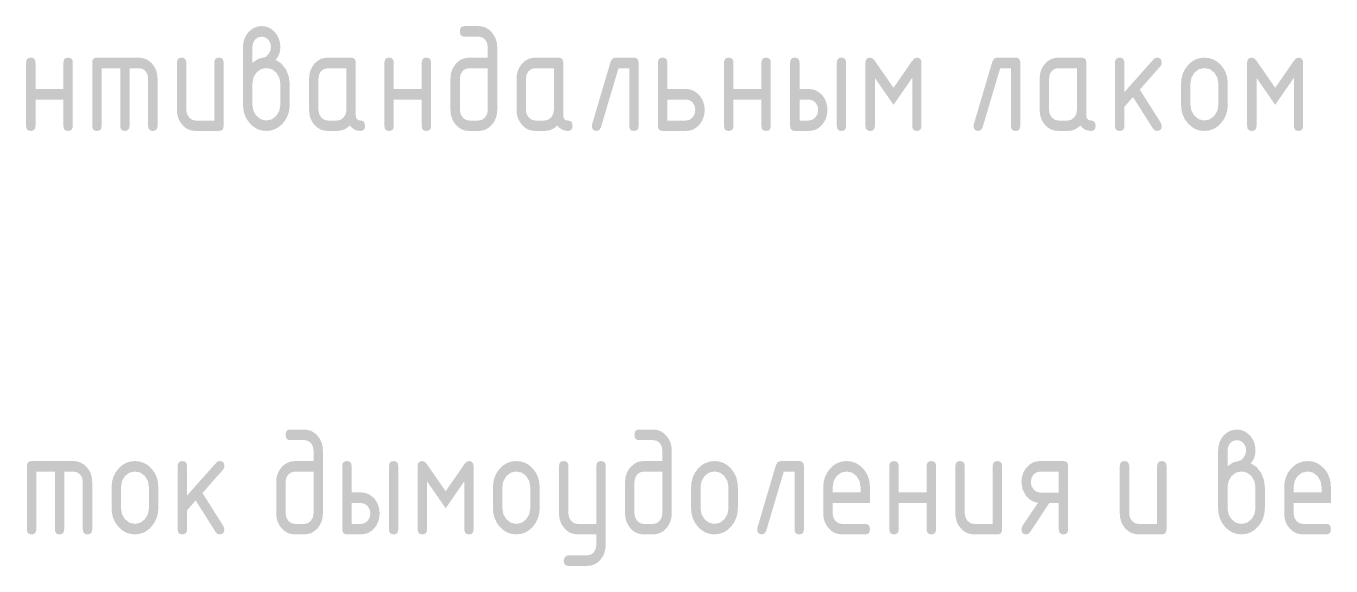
# Model space of a CAD drawing. Header units: millimetres. Extents: x 0 to 1189, y 0 to 841.
# Drawn here: x 1050.53 to 1088.23, y 81.07 to 96.65 of the extents above; entities that cross this region are included whole.
import ezdxf

# ---------------------------------------------------------------- set-up
doc = ezdxf.new("R2010")
doc.units = ezdxf.units.MM

msp = doc.modelspace()

# ---------------------------------------------------------------- hatches: boundary and pattern name
h = msp.add_hatch(color=7)
h.paths.add_polyline_path([(1057.066513, 95.593999), (1057.230086, 95.704725), (1057.379603, 95.742276), (1057.460908, 95.769768), (1057.533944, 95.84811), (1057.58817, 95.947604), (1057.605602, 96.047098), (1057.585758, 96.164645), (1057.526227, 96.263175), (1057.43879, 96.32746), (1057.334404, 96.347511), (1057.229535, 96.325807), (1057.14203, 96.263175), (1057.085875, 96.164645), (1057.066513, 96.047098)])
h.paths.add_polyline_path([(1057.737342, 95.682745), (1057.904636, 95.568712), (1058.03555, 95.40383), (1058.116992, 95.204152), (1058.14469, 94.988765), (1058.14469, 94.379121), (1058.131961, 94.228544), (1058.094116, 94.088562), (1058.031674, 93.960464), (1057.94515, 93.845545), (1057.842693, 93.748858), (1057.728661, 93.68018), (1057.604086, 93.639201), (1057.470003, 93.62561), (1057.334163, 93.639201), (1057.209278, 93.68018), (1057.095142, 93.748858), (1056.991548, 93.845545), (1056.90499, 93.962325), (1056.843547, 94.090215), (1056.806908, 94.229165), (1056.794764, 94.379121), (1056.794764, 96.047098), (1056.804686, 96.169261), (1056.834452, 96.281916), (1056.884061, 96.385062), (1056.953514, 96.4787), (1057.036205, 96.554199), (1057.126802, 96.608511), (1057.225978, 96.641326), (1057.334404, 96.652333), (1057.443114, 96.641265), (1057.543452, 96.608029), (1057.635316, 96.552571), (1057.718601, 96.474841), (1057.785823, 96.383434), (1057.834287, 96.281434), (1057.863631, 96.169201), (1057.873492, 96.047098), (1057.865009, 95.938311), (1057.839524, 95.841151), (1057.796985, 95.755876)])
h.paths.add_polyline_path([(1057.873492, 94.383531), (1057.873492, 94.988765), (1057.844622, 95.162329), (1057.756635, 95.310675), (1057.625928, 95.409549), (1057.470003, 95.441864), (1057.314078, 95.409549), (1057.183371, 95.310675), (1057.095176, 95.162329), (1057.066513, 94.988765), (1057.066513, 94.383531), (1057.095176, 94.206659), (1057.183371, 94.061621), (1057.314078, 93.960542), (1057.470003, 93.926022), (1057.625928, 93.960542), (1057.756635, 94.061621), (1057.844622, 94.208106)])
h = msp.add_hatch(color=7)
h.paths.add_polyline_path([(1064.139089, 96.047098), (1064.139089, 94.230844), (1064.129176, 94.108681), (1064.099471, 93.996026), (1064.050025, 93.89288), (1063.98089, 93.799242), (1063.897424, 93.722115), (1063.805948, 93.667984), (1063.706721, 93.636074), (1063.600001, 93.62561), (1063.328803, 93.62561), (1063.219834, 93.636074), (1063.119754, 93.667984), (1063.028976, 93.722115), (1062.947913, 93.799242), (1062.87846, 93.89288), (1062.82885, 93.996026), (1062.799085, 94.108681), (1062.789163, 94.230844), (1062.789163, 95.137042), (1062.799085, 95.259205), (1062.82885, 95.37186), (1062.87846, 95.475006), (1062.947913, 95.568643), (1063.030604, 95.64391), (1063.121201, 95.698248), (1063.220377, 95.731192), (1063.328803, 95.742276), (1063.867891, 95.742276), (1063.867891, 96.047098), (1063.84853, 96.164645), (1063.792375, 96.263175), (1063.704663, 96.325807), (1063.600001, 96.347511), (1063.192653, 96.347511), (1063.135559, 96.357028), (1063.09433, 96.385613), (1063.069327, 96.433319), (1063.060912, 96.500197), (1063.069327, 96.566757), (1063.09433, 96.614299), (1063.135559, 96.642824), (1063.192653, 96.652333), (1063.600001, 96.652333), (1063.708892, 96.641265), (1063.808842, 96.608029), (1063.899595, 96.552571), (1063.98089, 96.474841), (1064.050025, 96.383434), (1064.099471, 96.281434), (1064.129176, 96.169201)])
h.paths.add_polyline_path([(1063.867891, 94.230844), (1063.867891, 95.437454), (1063.328803, 95.437454), (1063.223934, 95.415681), (1063.136429, 95.352567), (1063.080274, 95.254313), (1063.060912, 95.137042), (1063.060912, 94.230844), (1063.080756, 94.115227), (1063.140287, 94.015319), (1063.22731, 93.948346), (1063.328803, 93.926022), (1063.600001, 93.926022), (1063.702665, 93.948346), (1063.787965, 94.015319), (1063.847979, 94.113573)])
h = msp.add_hatch(color=7)
h.dxf.hatch_style = 2
h.paths.add_polyline_path([(1050.800565, 94.531808), (1050.800565, 93.773887), (1050.79209, 93.707698), (1050.766665, 93.661508), (1050.724291, 93.634438), (1050.664966, 93.62561), (1050.605323, 93.634438), (1050.562785, 93.661508), (1050.537299, 93.707698), (1050.528816, 93.773887), (1050.528816, 95.593999), (1050.537299, 95.658328), (1050.562785, 95.704725), (1050.605323, 95.732828), (1050.664966, 95.742276), (1050.724291, 95.732828), (1050.766665, 95.704725), (1050.79209, 95.658328), (1050.800565, 95.593999), (1050.800565, 94.836078), (1051.607544, 94.836078), (1051.607544, 95.593999), (1051.616011, 95.658328), (1051.641375, 95.704725), (1051.683586, 95.732828), (1051.742592, 95.742276), (1051.802235, 95.732828), (1051.844773, 95.704725), (1051.870259, 95.658328), (1051.878742, 95.593999), (1051.878742, 93.773887), (1051.870259, 93.707698), (1051.844773, 93.661508), (1051.802235, 93.634438), (1051.742592, 93.62561), (1051.683586, 93.634438), (1051.641375, 93.661508), (1051.616011, 93.707698), (1051.607544, 93.773887), (1051.607544, 94.531808)])
h = msp.add_hatch(color=7)
h.dxf.hatch_style = 2
h.paths.add_polyline_path([(1052.57384, 95.742276), (1053.787616, 95.742276), (1053.895956, 95.731192), (1053.994942, 95.698248), (1054.08535, 95.64391), (1054.167954, 95.568643), (1054.237408, 95.475006), (1054.287017, 95.37186), (1054.316783, 95.259205), (1054.326704, 95.137042), (1054.326704, 93.773887), (1054.318221, 93.707698), (1054.292736, 93.661508), (1054.250197, 93.634438), (1054.190554, 93.62561), (1054.13123, 93.634438), (1054.088855, 93.661508), (1054.06343, 93.707698), (1054.054955, 93.773887), (1054.054955, 95.137042), (1054.035594, 95.254313), (1053.979439, 95.352567), (1053.892002, 95.417335), (1053.787616, 95.437454), (1053.516418, 95.437454), (1053.516418, 93.773887), (1053.507934, 93.707698), (1053.482449, 93.661508), (1053.439911, 93.634438), (1053.380268, 93.62561), (1053.323174, 93.634438), (1053.281945, 93.661508), (1053.256942, 93.707698), (1053.248527, 93.773887), (1053.248527, 95.437454), (1052.709439, 95.437454), (1052.709439, 93.773887), (1052.700964, 93.707698), (1052.675539, 93.661508), (1052.633164, 93.634438), (1052.57384, 93.62561), (1052.514197, 93.634438), (1052.471658, 93.661508), (1052.446173, 93.707698), (1052.43769, 93.773887), (1052.43769, 95.593999), (1052.446173, 95.658328), (1052.471658, 95.704725), (1052.514197, 95.732828)])
h = msp.add_hatch(color=7)
h.dxf.hatch_style = 2
h.paths.add_polyline_path([(1056.235817, 95.593999), (1056.235817, 93.773887), (1056.227333, 93.707698), (1056.201848, 93.661508), (1056.15931, 93.634438), (1056.099666, 93.62561), (1055.42553, 93.62561), (1055.316562, 93.636074), (1055.216482, 93.667984), (1055.125703, 93.722115), (1055.04464, 93.799242), (1054.975187, 93.89226), (1054.925578, 93.994373), (1054.895812, 94.106821), (1054.88589, 94.230844), (1054.88589, 95.593999), (1054.894374, 95.658328), (1054.919859, 95.704725), (1054.962397, 95.732828), (1055.02204, 95.742276), (1055.081365, 95.732828), (1055.12374, 95.704725), (1055.149165, 95.658328), (1055.157639, 95.593999), (1055.157639, 94.230844), (1055.177483, 94.115227), (1055.237014, 94.015319), (1055.324038, 93.948346), (1055.42553, 93.926022), (1055.964619, 93.926022), (1055.964619, 95.593999), (1055.973085, 95.658328), (1055.998449, 95.704725), (1056.04066, 95.732828), (1056.099666, 95.742276), (1056.15931, 95.732828), (1056.201848, 95.704725), (1056.227333, 95.658328)])
h = msp.add_hatch(color=7)
h.paths.add_polyline_path([(1059.782366, 95.437454), (1059.243278, 95.437454), (1059.138409, 95.415681), (1059.050903, 95.352567), (1058.994748, 95.254313), (1058.975387, 95.137042), (1058.975387, 94.230844), (1058.995231, 94.115227), (1059.054762, 94.015319), (1059.141785, 93.948346), (1059.243278, 93.926022), (1059.514475, 93.926022), (1059.617139, 93.948346), (1059.70244, 94.015319), (1059.762453, 94.113573), (1059.782366, 94.230844)])
h.paths.add_polyline_path([(1060.320903, 93.773887), (1060.312566, 93.707698), (1060.287693, 93.661508), (1060.246489, 93.634438), (1060.189163, 93.62561), (1060.098057, 93.635187), (1060.016357, 93.664195), (1059.943752, 93.713046), (1059.879931, 93.782155), (1059.800194, 93.713046), (1059.712913, 93.664195), (1059.617777, 93.635187), (1059.514475, 93.62561), (1059.243278, 93.62561), (1059.134309, 93.636074), (1059.034229, 93.667984), (1058.943451, 93.722115), (1058.862388, 93.799242), (1058.792935, 93.89226), (1058.743325, 93.994373), (1058.71356, 94.106821), (1058.703638, 94.230844), (1058.703638, 95.137042), (1058.71356, 95.259205), (1058.743325, 95.37186), (1058.792935, 95.475006), (1058.862388, 95.568643), (1058.943451, 95.64391), (1059.034229, 95.698248), (1059.134309, 95.731192), (1059.243278, 95.742276), (1059.917414, 95.742276), (1059.977057, 95.732828), (1060.019595, 95.704725), (1060.04508, 95.658328), (1060.053564, 95.593999), (1060.053564, 94.078709), (1060.062039, 94.011831), (1060.087464, 93.964125), (1060.129838, 93.935539), (1060.189163, 93.926022), (1060.246489, 93.916513), (1060.287693, 93.887988), (1060.312566, 93.840446)])
h = msp.add_hatch(color=7)
h.dxf.hatch_style = 2
h.paths.add_polyline_path([(1061.152038, 94.531808), (1061.152038, 93.773887), (1061.143563, 93.707698), (1061.118139, 93.661508), (1061.075764, 93.634438), (1061.016439, 93.62561), (1060.956796, 93.634438), (1060.914258, 93.661508), (1060.888773, 93.707698), (1060.880289, 93.773887), (1060.880289, 95.593999), (1060.888773, 95.658328), (1060.914258, 95.704725), (1060.956796, 95.732828), (1061.016439, 95.742276), (1061.075764, 95.732828), (1061.118139, 95.704725), (1061.143563, 95.658328), (1061.152038, 95.593999), (1061.152038, 94.836078), (1061.959018, 94.836078), (1061.959018, 95.593999), (1061.967484, 95.658328), (1061.992848, 95.704725), (1062.035059, 95.732828), (1062.094065, 95.742276), (1062.153709, 95.732828), (1062.196247, 95.704725), (1062.221732, 95.658328), (1062.230215, 95.593999), (1062.230215, 93.773887), (1062.221732, 93.707698), (1062.196247, 93.661508), (1062.153709, 93.634438), (1062.094065, 93.62561), (1062.035059, 93.634438), (1061.992848, 93.661508), (1061.967484, 93.707698), (1061.959018, 93.773887), (1061.959018, 94.531808)])
h = msp.add_hatch(color=7)
h.paths.add_polyline_path([(1065.776765, 95.437454), (1065.237676, 95.437454), (1065.132808, 95.415681), (1065.045302, 95.352567), (1064.989147, 95.254313), (1064.969786, 95.137042), (1064.969786, 94.230844), (1064.98963, 94.115227), (1065.049161, 94.015319), (1065.136184, 93.948346), (1065.237676, 93.926022), (1065.508874, 93.926022), (1065.611538, 93.948346), (1065.696839, 94.015319), (1065.756852, 94.113573), (1065.776765, 94.230844)])
h.paths.add_polyline_path([(1066.315302, 93.773887), (1066.306965, 93.707698), (1066.282092, 93.661508), (1066.240888, 93.634438), (1066.183562, 93.62561), (1066.092456, 93.635187), (1066.010756, 93.664195), (1065.938151, 93.713046), (1065.87433, 93.782155), (1065.794593, 93.713046), (1065.707312, 93.664195), (1065.612176, 93.635187), (1065.508874, 93.62561), (1065.237676, 93.62561), (1065.128708, 93.636074), (1065.028628, 93.667984), (1064.93785, 93.722115), (1064.856787, 93.799242), (1064.787334, 93.89226), (1064.737724, 93.994373), (1064.707959, 94.106821), (1064.698037, 94.230844), (1064.698037, 95.137042), (1064.707959, 95.259205), (1064.737724, 95.37186), (1064.787334, 95.475006), (1064.856787, 95.568643), (1064.93785, 95.64391), (1065.028628, 95.698248), (1065.128708, 95.731192), (1065.237676, 95.742276), (1065.911813, 95.742276), (1065.971456, 95.732828), (1066.013994, 95.704725), (1066.039479, 95.658328), (1066.047963, 95.593999), (1066.047963, 94.078709), (1066.056438, 94.011831), (1066.081863, 93.964125), (1066.124237, 93.935539), (1066.183562, 93.926022), (1066.240888, 93.916513), (1066.282092, 93.887988), (1066.306965, 93.840446)])
h = msp.add_hatch(color=7)
h.dxf.hatch_style = 2
h.paths.add_polyline_path([(1067.549927, 95.742276), (1068.088464, 95.742276), (1068.148107, 95.732828), (1068.190646, 95.704725), (1068.216131, 95.658328), (1068.224614, 95.593999), (1068.224614, 93.773887), (1068.216131, 93.707698), (1068.190646, 93.661508), (1068.148107, 93.634438), (1068.088464, 93.62561), (1068.029458, 93.634438), (1067.987247, 93.661508), (1067.961883, 93.707698), (1067.953416, 93.773887), (1067.953416, 95.437454), (1067.644185, 95.437454), (1067.134862, 93.727033), (1067.0898, 93.650897), (1067.010838, 93.62561), (1066.951195, 93.635118), (1066.908657, 93.663643), (1066.883172, 93.711186), (1066.874688, 93.777745), (1066.882956, 93.824598), (1067.414328, 95.619355), (1067.467658, 95.712648)])
h = msp.add_hatch(color=7)
h.paths.add_polyline_path([(1070.133488, 94.230844), (1070.123575, 94.108681), (1070.09387, 93.996026), (1070.044424, 93.89288), (1069.975289, 93.799242), (1069.893994, 93.722115), (1069.803241, 93.667984), (1069.70329, 93.636074), (1069.5944, 93.62561), (1068.919712, 93.62561), (1068.860069, 93.634438), (1068.817531, 93.661508), (1068.792045, 93.707698), (1068.783562, 93.773887), (1068.783562, 95.593999), (1068.792045, 95.658328), (1068.817531, 95.704725), (1068.860069, 95.732828), (1068.919712, 95.742276), (1068.979037, 95.732828), (1069.021411, 95.704725), (1069.046836, 95.658328), (1069.055311, 95.593999), (1069.055311, 94.836078), (1069.5944, 94.836078), (1069.70329, 94.825011), (1069.803241, 94.791774), (1069.893994, 94.736317), (1069.975289, 94.658587), (1070.044424, 94.567413), (1070.09387, 94.465386), (1070.123575, 94.353024)])
h.paths.add_polyline_path([(1069.86229, 94.230844), (1069.842929, 94.348391), (1069.786774, 94.44692), (1069.699062, 94.510035), (1069.5944, 94.531808), (1069.055311, 94.531808), (1069.055311, 93.926022), (1069.5944, 93.926022), (1069.697063, 93.948346), (1069.782364, 94.015319), (1069.842378, 94.113573)])
h = msp.add_hatch(color=7)
h.dxf.hatch_style = 2
h.paths.add_polyline_path([(1070.964185, 94.531808), (1070.964185, 93.773887), (1070.95571, 93.707698), (1070.930285, 93.661508), (1070.88791, 93.634438), (1070.828586, 93.62561), (1070.768943, 93.634438), (1070.726404, 93.661508), (1070.700919, 93.707698), (1070.692436, 93.773887), (1070.692436, 95.593999), (1070.700919, 95.658328), (1070.726404, 95.704725), (1070.768943, 95.732828), (1070.828586, 95.742276), (1070.88791, 95.732828), (1070.930285, 95.704725), (1070.95571, 95.658328), (1070.964185, 95.593999), (1070.964185, 94.836078), (1071.771164, 94.836078), (1071.771164, 95.593999), (1071.77963, 95.658328), (1071.804995, 95.704725), (1071.847206, 95.732828), (1071.906212, 95.742276), (1071.965855, 95.732828), (1072.008393, 95.704725), (1072.033878, 95.658328), (1072.042362, 95.593999), (1072.042362, 93.773887), (1072.033878, 93.707698), (1072.008393, 93.661508), (1071.965855, 93.634438), (1071.906212, 93.62561), (1071.847206, 93.634438), (1071.804995, 93.661508), (1071.77963, 93.707698), (1071.771164, 93.773887), (1071.771164, 94.531808)])
h = msp.add_hatch(color=7)
h.paths.add_polyline_path([(1073.680038, 94.230844), (1073.670176, 94.108681), (1073.640833, 93.996026), (1073.592369, 93.89288), (1073.525146, 93.799242), (1073.441861, 93.722115), (1073.349998, 93.667984), (1073.249659, 93.636074), (1073.140949, 93.62561), (1072.73746, 93.62561), (1072.677816, 93.634438), (1072.635278, 93.661508), (1072.609793, 93.707698), (1072.601309, 93.773887), (1072.601309, 95.593999), (1072.609793, 95.658328), (1072.635278, 95.704725), (1072.677816, 95.732828), (1072.73746, 95.742276), (1072.796784, 95.732828), (1072.839159, 95.704725), (1072.864584, 95.658328), (1072.873059, 95.593999), (1072.873059, 94.836078), (1073.140949, 94.836078), (1073.249659, 94.82508), (1073.349998, 94.792326), (1073.441861, 94.738177), (1073.525146, 94.662997), (1073.592369, 94.569273), (1073.640833, 94.465937), (1073.670176, 94.353093)])
h.paths.add_polyline_path([(1073.412147, 94.230844), (1073.392303, 94.348391), (1073.332772, 94.44692), (1073.245336, 94.510035), (1073.140949, 94.531808), (1072.873059, 94.531808), (1072.873059, 93.926022), (1073.140949, 93.926022), (1073.245336, 93.948346), (1073.332772, 94.015319), (1073.392303, 94.113573)])
h.paths.add_polyline_path([(1073.951236, 95.593999), (1073.959711, 95.658328), (1073.985135, 95.704725), (1074.02751, 95.732828), (1074.086835, 95.742276), (1074.144161, 95.732828), (1074.185364, 95.704725), (1074.210238, 95.658328), (1074.218575, 95.593999), (1074.218575, 93.773887), (1074.210238, 93.707698), (1074.185364, 93.661508), (1074.144161, 93.634438), (1074.086835, 93.62561), (1074.02751, 93.634438), (1073.985135, 93.661508), (1073.959711, 93.707698), (1073.951236, 93.773887)])
h = msp.add_hatch(color=7)
h.dxf.hatch_style = 2
h.paths.add_polyline_path([(1075.588799, 94.379121), (1075.04971, 95.157988), (1075.04971, 93.773887), (1075.041235, 93.707698), (1075.01581, 93.661508), (1074.973436, 93.634438), (1074.914111, 93.62561), (1074.854468, 93.634438), (1074.81193, 93.661508), (1074.786444, 93.707698), (1074.777961, 93.773887), (1074.777961, 95.593999), (1074.786444, 95.658328), (1074.81193, 95.704725), (1074.854468, 95.732828), (1074.914111, 95.742276), (1074.981911, 95.71947), (1075.04971, 95.649121), (1075.588799, 94.870254), (1076.127887, 95.649121), (1076.195687, 95.71947), (1076.263486, 95.742276), (1076.320812, 95.732828), (1076.362016, 95.704725), (1076.386889, 95.658328), (1076.395226, 95.593999), (1076.395226, 93.773887), (1076.386889, 93.707698), (1076.362016, 93.661508), (1076.320812, 93.634438), (1076.263486, 93.62561), (1076.204161, 93.634438), (1076.161787, 93.661508), (1076.136362, 93.707698), (1076.127887, 93.773887), (1076.127887, 95.157988)])
h = msp.add_hatch(color=7)
h.dxf.hatch_style = 2
h.paths.add_polyline_path([(1078.576769, 95.742276), (1079.115306, 95.742276), (1079.174949, 95.732828), (1079.217487, 95.704725), (1079.242973, 95.658328), (1079.251456, 95.593999), (1079.251456, 93.773887), (1079.242973, 93.707698), (1079.217487, 93.661508), (1079.174949, 93.634438), (1079.115306, 93.62561), (1079.0563, 93.634438), (1079.014089, 93.661508), (1078.988725, 93.707698), (1078.980258, 93.773887), (1078.980258, 95.437454), (1078.671026, 95.437454), (1078.161704, 93.727033), (1078.116642, 93.650897), (1078.03768, 93.62561), (1077.978037, 93.635118), (1077.935499, 93.663643), (1077.910013, 93.711186), (1077.90153, 93.777745), (1077.909798, 93.824598), (1078.44117, 95.619355), (1078.4945, 95.712648)])
h = msp.add_hatch(color=7)
h.paths.add_polyline_path([(1080.889132, 95.437454), (1080.350043, 95.437454), (1080.245175, 95.415681), (1080.157669, 95.352567), (1080.101514, 95.254313), (1080.082153, 95.137042), (1080.082153, 94.230844), (1080.101997, 94.115227), (1080.161528, 94.015319), (1080.248551, 93.948346), (1080.350043, 93.926022), (1080.621241, 93.926022), (1080.723905, 93.948346), (1080.809206, 94.015319), (1080.869219, 94.113573), (1080.889132, 94.230844)])
h.paths.add_polyline_path([(1081.427669, 93.773887), (1081.419332, 93.707698), (1081.394459, 93.661508), (1081.353255, 93.634438), (1081.295929, 93.62561), (1081.204823, 93.635187), (1081.123123, 93.664195), (1081.050517, 93.713046), (1080.986697, 93.782155), (1080.90696, 93.713046), (1080.819679, 93.664195), (1080.724543, 93.635187), (1080.621241, 93.62561), (1080.350043, 93.62561), (1080.241075, 93.636074), (1080.140995, 93.667984), (1080.050217, 93.722115), (1079.969154, 93.799242), (1079.899701, 93.89226), (1079.850091, 93.994373), (1079.820326, 94.106821), (1079.810404, 94.230844), (1079.810404, 95.137042), (1079.820326, 95.259205), (1079.850091, 95.37186), (1079.899701, 95.475006), (1079.969154, 95.568643), (1080.050217, 95.64391), (1080.140995, 95.698248), (1080.241075, 95.731192), (1080.350043, 95.742276), (1081.02418, 95.742276), (1081.083823, 95.732828), (1081.126361, 95.704725), (1081.151846, 95.658328), (1081.16033, 95.593999), (1081.16033, 94.078709), (1081.168805, 94.011831), (1081.19423, 93.964125), (1081.236604, 93.935539), (1081.295929, 93.926022), (1081.353255, 93.916513), (1081.394459, 93.887988), (1081.419332, 93.840446)])
h = msp.add_hatch(color=7)
h.dxf.hatch_style = 2
h.paths.add_polyline_path([(1082.258804, 94.747333), (1083.107125, 95.699833), (1083.14819, 95.732217), (1083.200831, 95.742276), (1083.260474, 95.732828), (1083.303013, 95.704725), (1083.328498, 95.658328), (1083.336981, 95.593999), (1083.326164, 95.536328), (1083.295089, 95.488166), (1082.703635, 94.819542), (1083.310523, 93.862632), (1083.336981, 93.773887), (1083.328498, 93.707698), (1083.303013, 93.661508), (1083.260474, 93.634438), (1083.200831, 93.62561), (1083.136132, 93.641388), (1083.088383, 93.688999), (1082.507402, 94.603466), (1082.258804, 94.320141), (1082.258804, 93.773887), (1082.250329, 93.707698), (1082.224904, 93.661508), (1082.18253, 93.634438), (1082.123205, 93.62561), (1082.063562, 93.634438), (1082.021024, 93.661508), (1081.995539, 93.707698), (1081.987055, 93.773887), (1081.987055, 95.593999), (1081.995539, 95.658328), (1082.021024, 95.704725), (1082.063562, 95.732828), (1082.123205, 95.742276), (1082.18253, 95.732828), (1082.224904, 95.704725), (1082.250329, 95.658328), (1082.258804, 95.593999)])
h = msp.add_hatch(color=7)
h.paths.add_polyline_path([(1083.895929, 94.379121), (1083.895929, 94.984355), (1083.908073, 95.136861), (1083.944711, 95.277119), (1084.006155, 95.405492), (1084.092713, 95.522341), (1084.196307, 95.619028), (1084.310443, 95.687706), (1084.435327, 95.728685), (1084.571168, 95.742276), (1084.70693, 95.728746), (1084.831686, 95.688188), (1084.945796, 95.620656), (1085.049622, 95.5262), (1085.136094, 95.409601), (1085.197348, 95.280909), (1085.233797, 95.139402), (1085.245855, 94.984355), (1085.245855, 94.379121), (1085.233125, 94.229165), (1085.195281, 94.090215), (1085.132839, 93.962325), (1085.046315, 93.845545), (1084.943858, 93.748858), (1084.829825, 93.68018), (1084.705251, 93.639201), (1084.571168, 93.62561), (1084.435327, 93.639201), (1084.310443, 93.68018), (1084.196307, 93.748858), (1084.092713, 93.845545), (1084.006155, 93.962325), (1083.944711, 94.090215), (1083.908073, 94.229165)])
h.paths.add_polyline_path([(1084.974657, 94.383531), (1084.974657, 94.988765), (1084.945787, 95.162329), (1084.857799, 95.310675), (1084.727093, 95.409549), (1084.571168, 95.441864), (1084.415243, 95.409549), (1084.284536, 95.310675), (1084.196341, 95.162329), (1084.167678, 94.988765), (1084.167678, 94.383531), (1084.196341, 94.206659), (1084.284536, 94.061621), (1084.415243, 93.960542), (1084.571168, 93.926022), (1084.727093, 93.960542), (1084.857799, 94.061621), (1084.945787, 94.208106)])
h = msp.add_hatch(color=7)
h.dxf.hatch_style = 2
h.paths.add_polyline_path([(1086.61564, 94.379121), (1086.076552, 95.157988), (1086.076552, 93.773887), (1086.068077, 93.707698), (1086.042652, 93.661508), (1086.000277, 93.634438), (1085.940953, 93.62561), (1085.88131, 93.634438), (1085.838771, 93.661508), (1085.813286, 93.707698), (1085.804803, 93.773887), (1085.804803, 95.593999), (1085.813286, 95.658328), (1085.838771, 95.704725), (1085.88131, 95.732828), (1085.940953, 95.742276), (1086.008752, 95.71947), (1086.076552, 95.649121), (1086.61564, 94.870254), (1087.154729, 95.649121), (1087.222528, 95.71947), (1087.290328, 95.742276), (1087.347654, 95.732828), (1087.388857, 95.704725), (1087.413731, 95.658328), (1087.422068, 95.593999), (1087.422068, 93.773887), (1087.413731, 93.707698), (1087.388857, 93.661508), (1087.347654, 93.634438), (1087.290328, 93.62561), (1087.231003, 93.634438), (1087.188629, 93.661508), (1087.163204, 93.707698), (1087.154729, 93.773887), (1087.154729, 95.157988)])
h = msp.add_hatch(color=7)
h.paths.add_polyline_path([(1059.104485, 84.398351), (1059.104485, 82.582097), (1059.094572, 82.459934), (1059.064867, 82.347279), (1059.015421, 82.244133), (1058.946287, 82.150495), (1058.862821, 82.073368), (1058.771345, 82.019237), (1058.672117, 81.987327), (1058.565397, 81.976862), (1058.294199, 81.976862), (1058.185231, 81.987327), (1058.085151, 82.019237), (1057.994372, 82.073368), (1057.913309, 82.150495), (1057.843856, 82.244133), (1057.794247, 82.347279), (1057.764481, 82.459934), (1057.754559, 82.582097), (1057.754559, 83.488295), (1057.764481, 83.610458), (1057.794247, 83.723112), (1057.843856, 83.826258), (1057.913309, 83.919896), (1057.996, 83.995163), (1058.086598, 84.049501), (1058.185773, 84.082444), (1058.294199, 84.093529), (1058.833287, 84.093529), (1058.833287, 84.398351), (1058.813926, 84.515898), (1058.757771, 84.614427), (1058.670059, 84.677059), (1058.565397, 84.698763), (1058.158049, 84.698763), (1058.100955, 84.70828), (1058.059726, 84.736866), (1058.034723, 84.784572), (1058.026308, 84.85145), (1058.034723, 84.918009), (1058.059726, 84.965551), (1058.100955, 84.994077), (1058.158049, 85.003585), (1058.565397, 85.003585), (1058.674288, 84.992518), (1058.774239, 84.959281), (1058.864991, 84.903824), (1058.946287, 84.826094), (1059.015421, 84.734687), (1059.064867, 84.632686), (1059.094572, 84.520454)])
h.paths.add_polyline_path([(1058.833287, 82.582097), (1058.833287, 83.788707), (1058.294199, 83.788707), (1058.18933, 83.766934), (1058.101825, 83.70382), (1058.04567, 83.605566), (1058.026308, 83.488295), (1058.026308, 82.582097), (1058.046152, 82.466479), (1058.105683, 82.366571), (1058.192706, 82.299599), (1058.294199, 82.277275), (1058.565397, 82.277275), (1058.668061, 82.299599), (1058.753361, 82.366571), (1058.813375, 82.464826)])
h = msp.add_hatch(color=7)
h.paths.add_polyline_path([(1069.182748, 84.398351), (1069.182748, 82.582097), (1069.172835, 82.459934), (1069.14313, 82.347279), (1069.093684, 82.244133), (1069.02455, 82.150495), (1068.941084, 82.073368), (1068.849608, 82.019237), (1068.75038, 81.987327), (1068.64366, 81.976862), (1068.372462, 81.976862), (1068.263494, 81.987327), (1068.163414, 82.019237), (1068.072635, 82.073368), (1067.991572, 82.150495), (1067.922119, 82.244133), (1067.87251, 82.347279), (1067.842744, 82.459934), (1067.832822, 82.582097), (1067.832822, 83.488295), (1067.842744, 83.610458), (1067.87251, 83.723112), (1067.922119, 83.826258), (1067.991572, 83.919896), (1068.074263, 83.995163), (1068.164861, 84.049501), (1068.264036, 84.082444), (1068.372462, 84.093529), (1068.911551, 84.093529), (1068.911551, 84.398351), (1068.892189, 84.515898), (1068.836034, 84.614427), (1068.748322, 84.677059), (1068.64366, 84.698763), (1068.236312, 84.698763), (1068.179218, 84.70828), (1068.137989, 84.736866), (1068.112986, 84.784572), (1068.104571, 84.85145), (1068.112986, 84.918009), (1068.137989, 84.965551), (1068.179218, 84.994077), (1068.236312, 85.003585), (1068.64366, 85.003585), (1068.752551, 84.992518), (1068.852502, 84.959281), (1068.943254, 84.903824), (1069.02455, 84.826094), (1069.093684, 84.734687), (1069.14313, 84.632686), (1069.172835, 84.520454)])
h.paths.add_polyline_path([(1068.911551, 82.582097), (1068.911551, 83.788707), (1068.372462, 83.788707), (1068.267593, 83.766934), (1068.180088, 83.70382), (1068.123933, 83.605566), (1068.104571, 83.488295), (1068.104571, 82.582097), (1068.124415, 82.466479), (1068.183946, 82.366571), (1068.27097, 82.299599), (1068.372462, 82.277275), (1068.64366, 82.277275), (1068.746324, 82.299599), (1068.831624, 82.366571), (1068.891638, 82.464826)])
h = msp.add_hatch(color=7)
h.paths.add_polyline_path([(1085.238488, 83.945252), (1085.402061, 84.055977), (1085.551578, 84.093529), (1085.632882, 84.121021), (1085.705918, 84.199362), (1085.760144, 84.298857), (1085.777576, 84.398351), (1085.757733, 84.515898), (1085.698201, 84.614427), (1085.610765, 84.678713), (1085.506378, 84.698763), (1085.40151, 84.677059), (1085.314004, 84.614427), (1085.257849, 84.515898), (1085.238488, 84.398351)])
h.paths.add_polyline_path([(1085.909317, 84.033998), (1086.076611, 83.919965), (1086.207524, 83.755083), (1086.288966, 83.555405), (1086.316665, 83.340018), (1086.316665, 82.730374), (1086.303935, 82.579797), (1086.266091, 82.439814), (1086.203648, 82.311717), (1086.117125, 82.196797), (1086.014668, 82.100111), (1085.900635, 82.031433), (1085.77606, 81.990453), (1085.641977, 81.976862), (1085.506137, 81.990453), (1085.381252, 82.031433), (1085.267116, 82.100111), (1085.163522, 82.196797), (1085.076964, 82.313577), (1085.015521, 82.441468), (1084.978883, 82.580417), (1084.966739, 82.730374), (1084.966739, 84.398351), (1084.97666, 84.520514), (1085.006426, 84.633169), (1085.056035, 84.736315), (1085.125489, 84.829953), (1085.208179, 84.905452), (1085.298777, 84.959764), (1085.397953, 84.992578), (1085.506378, 85.003585), (1085.615088, 84.992518), (1085.715427, 84.959281), (1085.80729, 84.903824), (1085.890575, 84.826094), (1085.957798, 84.734687), (1086.006262, 84.632686), (1086.035605, 84.520454), (1086.045467, 84.398351), (1086.036983, 84.289563), (1086.011498, 84.192403), (1085.96896, 84.107128)])
h.paths.add_polyline_path([(1086.045467, 82.734783), (1086.045467, 83.340018), (1086.016597, 83.513582), (1085.928609, 83.661927), (1085.797902, 83.760802), (1085.641977, 83.793117), (1085.486052, 83.760802), (1085.355345, 83.661927), (1085.267151, 83.513582), (1085.238488, 83.340018), (1085.238488, 82.734783), (1085.267151, 82.557912), (1085.355345, 82.412874), (1085.486052, 82.311794), (1085.641977, 82.277275), (1085.797902, 82.311794), (1085.928609, 82.412874), (1086.016597, 82.559359)])
h = msp.add_hatch(color=7)
h.dxf.hatch_style = 2
h.paths.add_polyline_path([(1050.686656, 84.093529), (1051.900433, 84.093529), (1052.008772, 84.082444), (1052.107758, 84.049501), (1052.198166, 83.995163), (1052.280771, 83.919896), (1052.350224, 83.826258), (1052.399834, 83.723112), (1052.429599, 83.610458), (1052.439521, 83.488295), (1052.439521, 82.125139), (1052.431038, 82.05895), (1052.405552, 82.01276), (1052.363014, 81.98569), (1052.303371, 81.976862), (1052.244046, 81.98569), (1052.201672, 82.01276), (1052.176247, 82.05895), (1052.167772, 82.125139), (1052.167772, 83.488295), (1052.14841, 83.605566), (1052.092255, 83.70382), (1052.004819, 83.768588), (1051.900433, 83.788707), (1051.629235, 83.788707), (1051.629235, 82.125139), (1051.620751, 82.05895), (1051.595266, 82.01276), (1051.552728, 81.98569), (1051.493084, 81.976862), (1051.435991, 81.98569), (1051.394761, 82.01276), (1051.369759, 82.05895), (1051.361344, 82.125139), (1051.361344, 83.788707), (1050.822255, 83.788707), (1050.822255, 82.125139), (1050.81378, 82.05895), (1050.788356, 82.01276), (1050.745981, 81.98569), (1050.686656, 81.976862), (1050.627013, 81.98569), (1050.584475, 82.01276), (1050.55899, 82.05895), (1050.550506, 82.125139), (1050.550506, 83.945252), (1050.55899, 84.009581), (1050.584475, 84.055977), (1050.627013, 84.084081)])
h = msp.add_hatch(color=7)
h.paths.add_polyline_path([(1052.998375, 82.730374), (1052.998375, 83.335608), (1053.010519, 83.488114), (1053.047157, 83.628372), (1053.108601, 83.756745), (1053.195159, 83.873594), (1053.298753, 83.970281), (1053.412889, 84.038959), (1053.537773, 84.079938), (1053.673613, 84.093529), (1053.809376, 84.079998), (1053.934132, 84.039441), (1054.048242, 83.971908), (1054.152068, 83.877453), (1054.23854, 83.760853), (1054.299794, 83.632162), (1054.336243, 83.490654), (1054.348301, 83.335608), (1054.348301, 82.730374), (1054.335571, 82.580417), (1054.297727, 82.441468), (1054.235285, 82.313577), (1054.148761, 82.196797), (1054.046304, 82.100111), (1053.932271, 82.031433), (1053.807697, 81.990453), (1053.673613, 81.976862), (1053.537773, 81.990453), (1053.412889, 82.031433), (1053.298753, 82.100111), (1053.195159, 82.196797), (1053.108601, 82.313577), (1053.047157, 82.441468), (1053.010519, 82.580417)])
h.paths.add_polyline_path([(1054.077103, 82.734783), (1054.077103, 83.340018), (1054.048233, 83.513582), (1053.960245, 83.661927), (1053.829538, 83.760802), (1053.673613, 83.793117), (1053.517688, 83.760802), (1053.386982, 83.661927), (1053.298787, 83.513582), (1053.270124, 83.340018), (1053.270124, 82.734783), (1053.298787, 82.557912), (1053.386982, 82.412874), (1053.517688, 82.311794), (1053.673613, 82.277275), (1053.829538, 82.311794), (1053.960245, 82.412874), (1054.048233, 82.559359)])
h = msp.add_hatch(color=7)
h.dxf.hatch_style = 2
h.paths.add_polyline_path([(1055.178665, 83.098585), (1056.026986, 84.051085), (1056.068051, 84.083469), (1056.120692, 84.093529), (1056.180336, 84.084081), (1056.222874, 84.055977), (1056.248359, 84.009581), (1056.256842, 83.945252), (1056.246025, 83.887581), (1056.21495, 83.839419), (1055.623496, 83.170795), (1056.230384, 82.213885), (1056.256842, 82.125139), (1056.248359, 82.05895), (1056.222874, 82.01276), (1056.180336, 81.98569), (1056.120692, 81.976862), (1056.055993, 81.992641), (1056.008244, 82.040252), (1055.427263, 82.954718), (1055.178665, 82.671394), (1055.178665, 82.125139), (1055.17019, 82.05895), (1055.144766, 82.01276), (1055.102391, 81.98569), (1055.043066, 81.976862), (1054.983423, 81.98569), (1054.940885, 82.01276), (1054.9154, 82.05895), (1054.906916, 82.125139), (1054.906916, 83.945252), (1054.9154, 84.009581), (1054.940885, 84.055977), (1054.983423, 84.084081), (1055.043066, 84.093529), (1055.102391, 84.084081), (1055.144766, 84.055977), (1055.17019, 84.009581), (1055.178665, 83.945252)])
h = msp.add_hatch(color=7)
h.paths.add_polyline_path([(1060.741829, 82.582097), (1060.731967, 82.459934), (1060.702624, 82.347279), (1060.65416, 82.244133), (1060.586938, 82.150495), (1060.503652, 82.073368), (1060.411789, 82.019237), (1060.31145, 81.987327), (1060.20274, 81.976862), (1059.799251, 81.976862), (1059.739608, 81.98569), (1059.697069, 82.01276), (1059.671584, 82.05895), (1059.663101, 82.125139), (1059.663101, 83.945252), (1059.671584, 84.009581), (1059.697069, 84.055977), (1059.739608, 84.084081), (1059.799251, 84.093529), (1059.858575, 84.084081), (1059.90095, 84.055977), (1059.926375, 84.009581), (1059.93485, 83.945252), (1059.93485, 83.187331), (1060.20274, 83.187331), (1060.31145, 83.176333), (1060.411789, 83.143578), (1060.503652, 83.08943), (1060.586938, 83.014249), (1060.65416, 82.920526), (1060.702624, 82.81719), (1060.731967, 82.704346)])
h.paths.add_polyline_path([(1060.473938, 82.582097), (1060.454095, 82.699643), (1060.394563, 82.798173), (1060.307127, 82.861287), (1060.20274, 82.88306), (1059.93485, 82.88306), (1059.93485, 82.277275), (1060.20274, 82.277275), (1060.307127, 82.299599), (1060.394563, 82.366571), (1060.454095, 82.464826)])
h.paths.add_polyline_path([(1061.013027, 83.945252), (1061.021502, 84.009581), (1061.046927, 84.055977), (1061.089301, 84.084081), (1061.148626, 84.093529), (1061.205952, 84.084081), (1061.247156, 84.055977), (1061.272029, 84.009581), (1061.280366, 83.945252), (1061.280366, 82.125139), (1061.272029, 82.05895), (1061.247156, 82.01276), (1061.205952, 81.98569), (1061.148626, 81.976862), (1061.089301, 81.98569), (1061.046927, 82.01276), (1061.021502, 82.05895), (1061.013027, 82.125139)])
h = msp.add_hatch(color=7)
h.dxf.hatch_style = 2
h.paths.add_polyline_path([(1062.650258, 82.730374), (1062.111169, 83.509241), (1062.111169, 82.125139), (1062.102694, 82.05895), (1062.077269, 82.01276), (1062.034895, 81.98569), (1061.97557, 81.976862), (1061.915927, 81.98569), (1061.873389, 82.01276), (1061.847904, 82.05895), (1061.83942, 82.125139), (1061.83942, 83.945252), (1061.847904, 84.009581), (1061.873389, 84.055977), (1061.915927, 84.084081), (1061.97557, 84.093529), (1062.04337, 84.070722), (1062.111169, 84.000374), (1062.650258, 83.221506), (1063.189346, 84.000374), (1063.257146, 84.070722), (1063.324945, 84.093529), (1063.382272, 84.084081), (1063.423475, 84.055977), (1063.448348, 84.009581), (1063.456686, 83.945252), (1063.456686, 82.125139), (1063.448348, 82.05895), (1063.423475, 82.01276), (1063.382272, 81.98569), (1063.324945, 81.976862), (1063.265621, 81.98569), (1063.223246, 82.01276), (1063.197821, 82.05895), (1063.189346, 82.125139), (1063.189346, 83.509241)])
h = msp.add_hatch(color=7)
h.paths.add_polyline_path([(1064.015739, 82.730374), (1064.015739, 83.335608), (1064.027883, 83.488114), (1064.064522, 83.628372), (1064.125965, 83.756745), (1064.212523, 83.873594), (1064.316117, 83.970281), (1064.430253, 84.038959), (1064.555138, 84.079938), (1064.690978, 84.093529), (1064.826741, 84.079998), (1064.951496, 84.039441), (1065.065606, 83.971908), (1065.169433, 83.877453), (1065.255905, 83.760853), (1065.317158, 83.632162), (1065.353608, 83.490654), (1065.365665, 83.335608), (1065.365665, 82.730374), (1065.352936, 82.580417), (1065.315091, 82.441468), (1065.252649, 82.313577), (1065.166125, 82.196797), (1065.063668, 82.100111), (1064.949636, 82.031433), (1064.825061, 81.990453), (1064.690978, 81.976862), (1064.555138, 81.990453), (1064.430253, 82.031433), (1064.316117, 82.100111), (1064.212523, 82.196797), (1064.125965, 82.313577), (1064.064522, 82.441468), (1064.027883, 82.580417)])
h.paths.add_polyline_path([(1065.094467, 82.734783), (1065.094467, 83.340018), (1065.065598, 83.513582), (1064.97761, 83.661927), (1064.846903, 83.760802), (1064.690978, 83.793117), (1064.535053, 83.760802), (1064.404346, 83.661927), (1064.316152, 83.513582), (1064.287488, 83.340018), (1064.287488, 82.734783), (1064.316152, 82.557912), (1064.404346, 82.412874), (1064.535053, 82.311794), (1064.690978, 82.277275), (1064.846903, 82.311794), (1064.97761, 82.412874), (1065.065598, 82.559359)])
h = msp.add_hatch(color=7)
h.dxf.hatch_style = 2
h.paths.add_polyline_path([(1067.003009, 81.66763), (1067.003009, 81.976862), (1066.46392, 81.976862), (1066.354952, 81.987327), (1066.254872, 82.019237), (1066.164094, 82.073368), (1066.083031, 82.150495), (1066.013578, 82.244133), (1065.963968, 82.347279), (1065.934203, 82.459934), (1065.924281, 82.582097), (1065.924281, 83.945252), (1065.932764, 84.009581), (1065.958249, 84.055977), (1066.000788, 84.084081), (1066.060431, 84.093529), (1066.119755, 84.084081), (1066.16213, 84.055977), (1066.187555, 84.009581), (1066.19603, 83.945252), (1066.19603, 82.582097), (1066.215874, 82.466479), (1066.275405, 82.366571), (1066.362428, 82.299599), (1066.46392, 82.277275), (1067.003009, 82.277275), (1067.003009, 83.945252), (1067.011475, 84.009581), (1067.03684, 84.055977), (1067.079051, 84.084081), (1067.138057, 84.093529), (1067.1977, 84.084081), (1067.240238, 84.055977), (1067.265723, 84.009581), (1067.274207, 83.945252), (1067.274207, 81.67204), (1067.264354, 81.549877), (1067.235071, 81.437223), (1067.18677, 81.334076), (1067.119867, 81.240439), (1067.038261, 81.164939), (1066.947405, 81.110627), (1066.847558, 81.077813), (1066.738977, 81.066806), (1066.19603, 81.066806), (1066.136705, 81.076314), (1066.094331, 81.10484), (1066.068906, 81.152382), (1066.060431, 81.218941), (1066.069733, 81.273512), (1066.101772, 81.324775), (1066.14456, 81.359363), (1066.19603, 81.371628), (1066.735118, 81.371628), (1066.83978, 81.391678), (1066.927493, 81.455964), (1066.983648, 81.550842)])
h = msp.add_hatch(color=7)
h.paths.add_polyline_path([(1069.741364, 82.730374), (1069.741364, 83.335608), (1069.753508, 83.488114), (1069.790146, 83.628372), (1069.85159, 83.756745), (1069.938148, 83.873594), (1070.041742, 83.970281), (1070.155878, 84.038959), (1070.280762, 84.079938), (1070.416603, 84.093529), (1070.552365, 84.079998), (1070.677121, 84.039441), (1070.791231, 83.971908), (1070.895057, 83.877453), (1070.981529, 83.760853), (1071.042783, 83.632162), (1071.079232, 83.490654), (1071.09129, 83.335608), (1071.09129, 82.730374), (1071.07856, 82.580417), (1071.040716, 82.441468), (1070.978274, 82.313577), (1070.89175, 82.196797), (1070.789293, 82.100111), (1070.67526, 82.031433), (1070.550686, 81.990453), (1070.416603, 81.976862), (1070.280762, 81.990453), (1070.155878, 82.031433), (1070.041742, 82.100111), (1069.938148, 82.196797), (1069.85159, 82.313577), (1069.790146, 82.441468), (1069.753508, 82.580417)])
h.paths.add_polyline_path([(1070.820092, 82.734783), (1070.820092, 83.340018), (1070.791222, 83.513582), (1070.703234, 83.661927), (1070.572528, 83.760802), (1070.416603, 83.793117), (1070.260678, 83.760802), (1070.129971, 83.661927), (1070.041776, 83.513582), (1070.013113, 83.340018), (1070.013113, 82.734783), (1070.041776, 82.557912), (1070.129971, 82.412874), (1070.260678, 82.311794), (1070.416603, 82.277275), (1070.572528, 82.311794), (1070.703234, 82.412874), (1070.791222, 82.559359)])
h = msp.add_hatch(color=7)
h.dxf.hatch_style = 2
h.paths.add_polyline_path([(1072.325144, 84.093529), (1072.863681, 84.093529), (1072.923325, 84.084081), (1072.965863, 84.055977), (1072.991348, 84.009581), (1072.999832, 83.945252), (1072.999832, 82.125139), (1072.991348, 82.05895), (1072.965863, 82.01276), (1072.923325, 81.98569), (1072.863681, 81.976862), (1072.804676, 81.98569), (1072.762464, 82.01276), (1072.7371, 82.05895), (1072.728634, 82.125139), (1072.728634, 83.788707), (1072.419402, 83.788707), (1071.910079, 82.078286), (1071.865017, 82.002149), (1071.786056, 81.976862), (1071.726412, 81.986371), (1071.683874, 82.014896), (1071.658389, 82.062438), (1071.649905, 82.128998), (1071.658174, 82.175851), (1072.189545, 83.970608), (1072.242875, 84.063901)])
h = msp.add_hatch(color=7)
h.paths.add_polyline_path([(1074.233686, 83.793117), (1074.077761, 83.760802), (1073.947054, 83.661927), (1073.858859, 83.515028), (1073.830196, 83.340018), (1073.830196, 83.187331), (1074.637175, 83.187331), (1074.637175, 83.340018), (1074.608305, 83.515028), (1074.520318, 83.661927), (1074.389611, 83.760802)])
h.paths.add_polyline_path([(1073.830196, 82.88306), (1073.830196, 82.582097), (1073.85004, 82.466479), (1073.909571, 82.366571), (1073.996594, 82.299599), (1074.098087, 82.277275), (1074.772223, 82.277275), (1074.831866, 82.267766), (1074.874404, 82.239241), (1074.89989, 82.191698), (1074.908373, 82.125139), (1074.89989, 82.05895), (1074.874404, 82.01276), (1074.831866, 81.98569), (1074.772223, 81.976862), (1074.098087, 81.976862), (1073.989118, 81.987327), (1073.889038, 82.019237), (1073.79826, 82.073368), (1073.717197, 82.150495), (1073.647744, 82.243513), (1073.598134, 82.345625), (1073.568369, 82.458073), (1073.558447, 82.582097), (1073.558447, 83.335608), (1073.570591, 83.488114), (1073.607229, 83.628372), (1073.668673, 83.756745), (1073.755231, 83.873594), (1073.858825, 83.970281), (1073.972961, 84.038959), (1074.097845, 84.079938), (1074.233686, 84.093529), (1074.369448, 84.079998), (1074.494204, 84.039441), (1074.608314, 83.971908), (1074.71214, 83.877453), (1074.798612, 83.760922), (1074.859866, 83.632713), (1074.896315, 83.492515), (1074.908373, 83.340018), (1074.908373, 82.88306)])
h = msp.add_hatch(color=7)
h.dxf.hatch_style = 2
h.paths.add_polyline_path([(1075.738738, 82.88306), (1075.738738, 82.125139), (1075.730263, 82.05895), (1075.704838, 82.01276), (1075.662463, 81.98569), (1075.603139, 81.976862), (1075.543495, 81.98569), (1075.500957, 82.01276), (1075.475472, 82.05895), (1075.466988, 82.125139), (1075.466988, 83.945252), (1075.475472, 84.009581), (1075.500957, 84.055977), (1075.543495, 84.084081), (1075.603139, 84.093529), (1075.662463, 84.084081), (1075.704838, 84.055977), (1075.730263, 84.009581), (1075.738738, 83.945252), (1075.738738, 83.187331), (1076.545717, 83.187331), (1076.545717, 83.945252), (1076.554183, 84.009581), (1076.579548, 84.055977), (1076.621759, 84.084081), (1076.680764, 84.093529), (1076.740408, 84.084081), (1076.782946, 84.055977), (1076.808431, 84.009581), (1076.816915, 83.945252), (1076.816915, 82.125139), (1076.808431, 82.05895), (1076.782946, 82.01276), (1076.740408, 81.98569), (1076.680764, 81.976862), (1076.621759, 81.98569), (1076.579548, 82.01276), (1076.554183, 82.05895), (1076.545717, 82.125139), (1076.545717, 82.88306)])
h = msp.add_hatch(color=7)
h.dxf.hatch_style = 2
h.paths.add_polyline_path([(1078.725456, 83.945252), (1078.725456, 82.125139), (1078.716973, 82.05895), (1078.691488, 82.01276), (1078.648949, 81.98569), (1078.589306, 81.976862), (1077.91517, 81.976862), (1077.806201, 81.987327), (1077.706121, 82.019237), (1077.615343, 82.073368), (1077.53428, 82.150495), (1077.464827, 82.243513), (1077.415217, 82.345625), (1077.385452, 82.458073), (1077.37553, 82.582097), (1077.37553, 83.945252), (1077.384014, 84.009581), (1077.409499, 84.055977), (1077.452037, 84.084081), (1077.51168, 84.093529), (1077.571005, 84.084081), (1077.613379, 84.055977), (1077.638804, 84.009581), (1077.647279, 83.945252), (1077.647279, 82.582097), (1077.667123, 82.466479), (1077.726654, 82.366571), (1077.813677, 82.299599), (1077.91517, 82.277275), (1078.454258, 82.277275), (1078.454258, 83.945252), (1078.462725, 84.009581), (1078.488089, 84.055977), (1078.5303, 84.084081), (1078.589306, 84.093529), (1078.648949, 84.084081), (1078.691488, 84.055977), (1078.716973, 84.009581)])
h = msp.add_hatch(color=7)
h.paths.add_polyline_path([(1079.763078, 82.886919), (1079.665013, 82.911034), (1079.5747, 82.951686), (1079.492862, 83.009702), (1079.420222, 83.085907), (1079.31804, 83.271391), (1079.284072, 83.488295), (1079.293993, 83.610458), (1079.323759, 83.723112), (1079.373368, 83.826258), (1079.442822, 83.919896), (1079.523885, 83.995163), (1079.614663, 84.049501), (1079.714743, 84.082444), (1079.823711, 84.093529), (1080.497848, 84.093529), (1080.557491, 84.084081), (1080.600029, 84.055977), (1080.625514, 84.009581), (1080.633998, 83.945252), (1080.633998, 82.125139), (1080.625514, 82.05895), (1080.600029, 82.01276), (1080.557491, 81.98569), (1080.497848, 81.976862), (1080.438842, 81.98569), (1080.396631, 82.01276), (1080.371266, 82.05895), (1080.3628, 82.125139), (1080.3628, 82.88306), (1080.091051, 82.88306), (1079.529362, 82.036394), (1079.480373, 81.990712), (1079.420222, 81.976862), (1079.360578, 81.98569), (1079.31804, 82.01276), (1079.292555, 82.05895), (1079.284072, 82.125139), (1079.31053, 82.218295)])
h.paths.add_polyline_path([(1079.555821, 83.488295), (1079.575664, 83.372195), (1079.635196, 83.272218), (1079.722219, 83.205728), (1079.823711, 83.183473), (1080.3628, 83.183473), (1080.3628, 83.788707), (1079.823711, 83.788707), (1079.718843, 83.766934), (1079.631337, 83.70382), (1079.575182, 83.605566)])
h = msp.add_hatch(color=7)
h.dxf.hatch_style = 2
h.paths.add_polyline_path([(1083.475697, 83.945252), (1083.475697, 82.125139), (1083.467213, 82.05895), (1083.441728, 82.01276), (1083.39919, 81.98569), (1083.339547, 81.976862), (1082.66541, 81.976862), (1082.556442, 81.987327), (1082.456362, 82.019237), (1082.365584, 82.073368), (1082.284521, 82.150495), (1082.215068, 82.243513), (1082.165458, 82.345625), (1082.135693, 82.458073), (1082.125771, 82.582097), (1082.125771, 83.945252), (1082.134254, 84.009581), (1082.159739, 84.055977), (1082.202278, 84.084081), (1082.261921, 84.093529), (1082.321245, 84.084081), (1082.36362, 84.055977), (1082.389045, 84.009581), (1082.39752, 83.945252), (1082.39752, 82.582097), (1082.417364, 82.466479), (1082.476895, 82.366571), (1082.563918, 82.299599), (1082.66541, 82.277275), (1083.204499, 82.277275), (1083.204499, 83.945252), (1083.212965, 84.009581), (1083.23833, 84.055977), (1083.280541, 84.084081), (1083.339547, 84.093529), (1083.39919, 84.084081), (1083.441728, 84.055977), (1083.467213, 84.009581)])
h = msp.add_hatch(color=7)
h.paths.add_polyline_path([(1087.550519, 83.793117), (1087.394594, 83.760802), (1087.263887, 83.661927), (1087.175692, 83.515028), (1087.147029, 83.340018), (1087.147029, 83.187331), (1087.954008, 83.187331), (1087.954008, 83.340018), (1087.925139, 83.515028), (1087.837151, 83.661927), (1087.706444, 83.760802)])
h.paths.add_polyline_path([(1087.147029, 82.88306), (1087.147029, 82.582097), (1087.166873, 82.466479), (1087.226404, 82.366571), (1087.313427, 82.299599), (1087.41492, 82.277275), (1088.089056, 82.277275), (1088.148699, 82.267766), (1088.191238, 82.239241), (1088.216723, 82.191698), (1088.225206, 82.125139), (1088.216723, 82.05895), (1088.191238, 82.01276), (1088.148699, 81.98569), (1088.089056, 81.976862), (1087.41492, 81.976862), (1087.305952, 81.987327), (1087.205871, 82.019237), (1087.115093, 82.073368), (1087.03403, 82.150495), (1086.964577, 82.243513), (1086.914968, 82.345625), (1086.885202, 82.458073), (1086.87528, 82.582097), (1086.87528, 83.335608), (1086.887424, 83.488114), (1086.924063, 83.628372), (1086.985506, 83.756745), (1087.072064, 83.873594), (1087.175658, 83.970281), (1087.289794, 84.038959), (1087.414679, 84.079938), (1087.550519, 84.093529), (1087.686281, 84.079998), (1087.811037, 84.039441), (1087.925147, 83.971908), (1088.028974, 83.877453), (1088.115446, 83.760922), (1088.176699, 83.632713), (1088.213149, 83.492515), (1088.225206, 83.340018), (1088.225206, 82.88306)])

doc.saveas('drawing.dxf')
